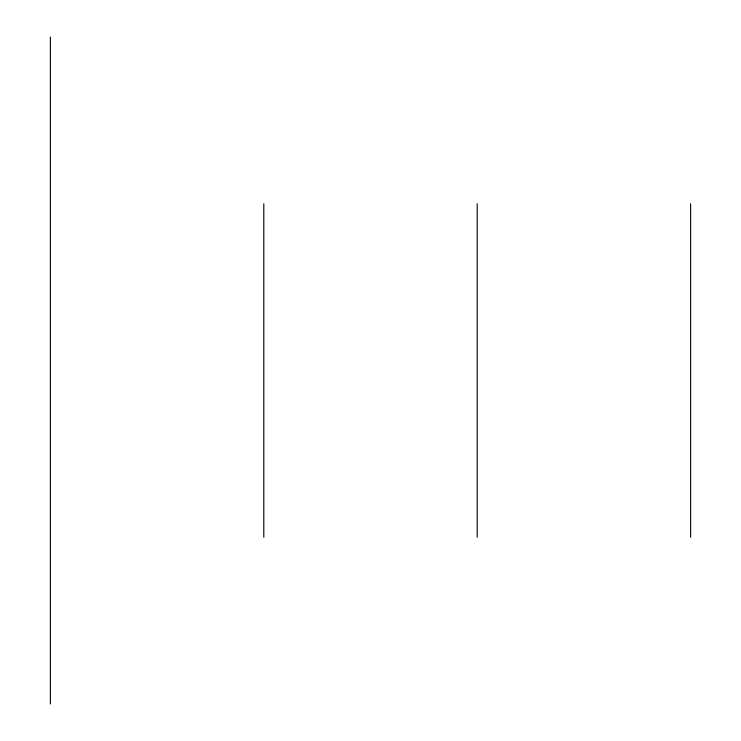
<?xml version="1.0" encoding="UTF-8"?>
<svg xmlns="http://www.w3.org/2000/svg" width="741" height="741" viewBox="0 0 741 741"><rect width="100%" height="100%" fill="white"/><g stroke="black" fill="none" stroke-linecap="round" stroke-linejoin="round"><path stroke-width="1.11" d="M690.612 203.775L690.612 537.225M477.204 203.775L477.204 537.225M263.796 203.775L263.796 537.225M50.388 37.05L50.388 703.95"/></g></svg>
